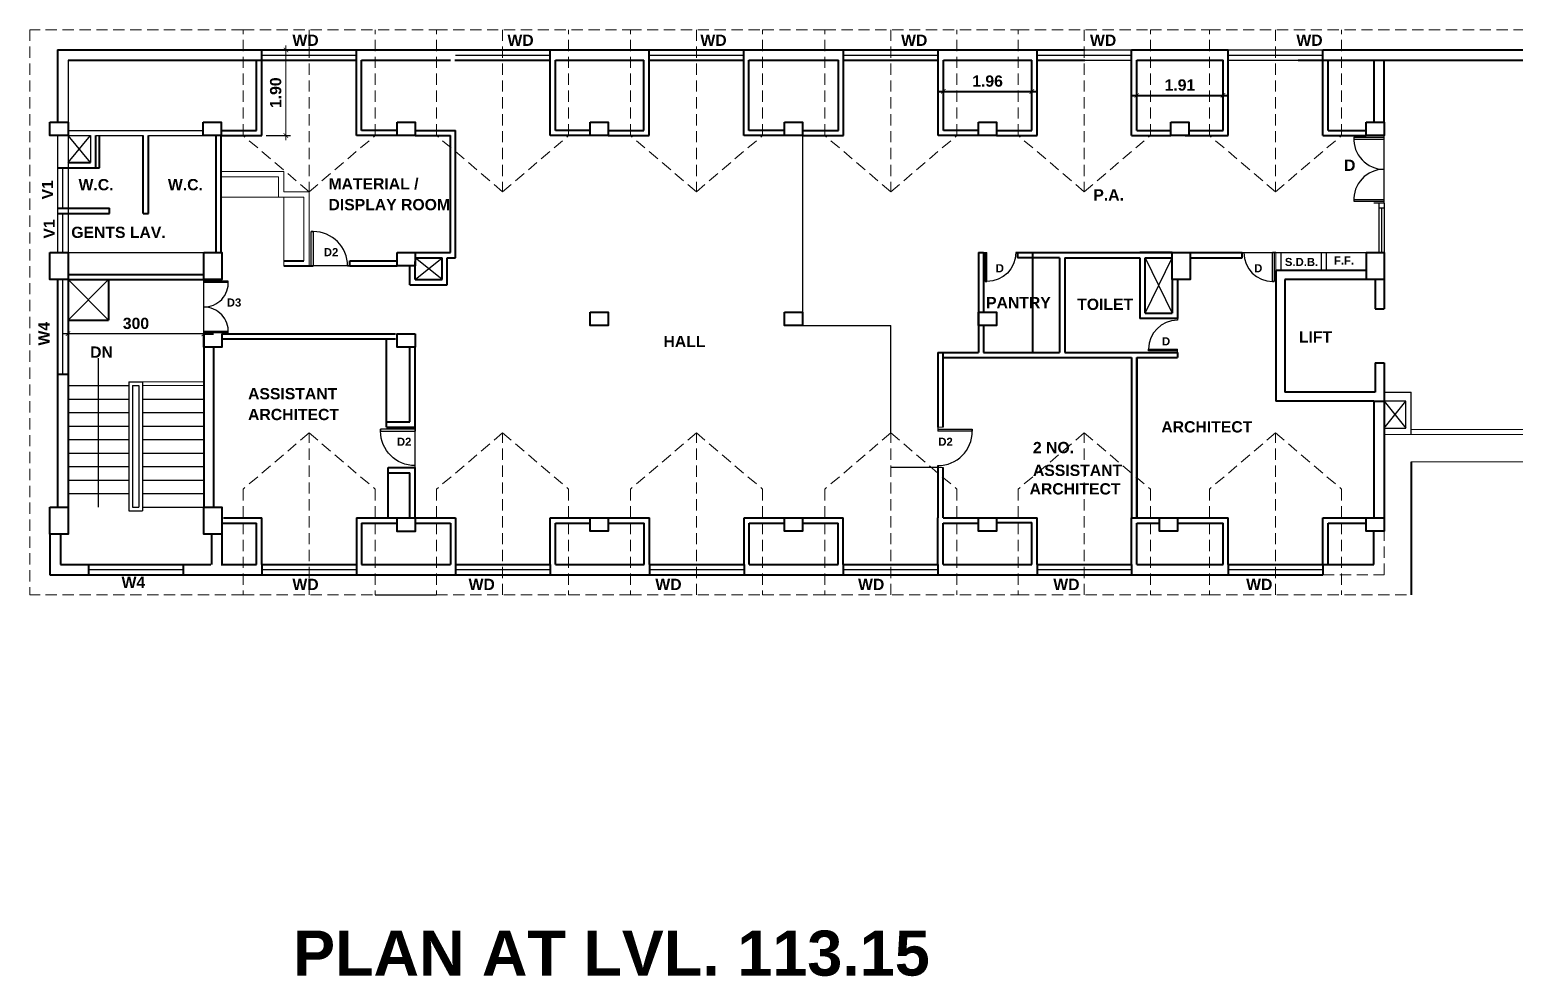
# Model space of a CAD drawing. Header units: inches. Extents: x 1352 to 5457, y 84 to 1168.
# Drawn here: x 2452.11 to 2485.08, y 131.74 to 152.76 of the extents above; entities that cross this region are included whole.
import ezdxf

# ---------------------------------------------------------------- set-up
doc = ezdxf.new("R2010")
doc.units = ezdxf.units.IN
doc.header["$MEASUREMENT"] = 0
doc.header["$PDMODE"] = 35
doc.header["$PDSIZE"] = -0.5
doc.linetypes.add('DASHED2', pattern=[0.375, 0.25, -0.125])
for name, color, linetype, lineweight in [('col', 250, 'Continuous', 40), ('hatch', 250, 'DASHED2', 9), ('roof', 250, 'Continuous', 20), ('text', 250, 'Continuous', 30), ('wall', 7, 'Continuous', 40), ('win', 250, 'Continuous', 30)]:
    doc.layers.add(name, color=color, linetype=linetype, lineweight=lineweight)
doc.styles.get("Standard").update_dxf_attribs({"font": 'arialbd.ttf', "height": 1.5})
doc.dimstyles.get("Standard").update_dxf_attribs({"dimtxt": 0.25, "dimasz": 0.1, "dimexe": 0.1, "dimexo": 0.1, "dimgap": 0.1, "dimtad": 1, "dimzin": 0, "dimdsep": 46, "dimtxsty": 'Standard', "dimblk": 'ARCHTICK', "dimcen": 0.1, "dimdle": 0.1, "dimclrd": 256, "dimadec": 0, "dimazin": 0, "dimtfac": 1, "dimtofl": 0, "dimtmove": 2, "dimatfit": 3, "dimfxl": 1, "dimtolj": 1, "dimtzin": 0, "dimlwd": -1, "dimarcsym": 0})

# ---------------------------------------------------------------- blocks, each defined once
blk = doc.blocks.new('_ArchTick')
at = {"color": 0, "linetype": 'ByBlock', "const_width": 0.15}
blk.add_lwpolyline([(-0.5, -0.5), (0.5, 0.5)], dxfattribs=at)
blk = doc.blocks.new('*D555')
at = {"layer": 'Defpoints', "color": 0, "transparency": 16777216}
for p in [(2452.963, 146.009), (2452.963, 145.596), (2455.977, 145.596)]:
    blk.add_point(p, dxfattribs=at)
at = {"layer": 'win', "color": 0, "lineweight": -2, "transparency": 16777216}
for p, q in [((2452.963, 145.696), (2452.963, 146.109)), ((2455.977, 145.696), (2455.977, 146.109))]:
    blk.add_line(p, q, dxfattribs=at)
at = {"layer": 'win', "transparency": 16777216}
blk.add_line((2456.077, 146.009), (2452.863, 146.009), dxfattribs=at)
at = {"layer": 'win', "transparency": 16777216, "xscale": 0.1, "yscale": 0.1, "zscale": 0.1, "rotation": 180}
blk.add_blockref('_ArchTick', (2452.963, 146.009), dxfattribs=at)
at = {"layer": 'win', "transparency": 16777216, "xscale": 0.1, "yscale": 0.1, "zscale": 0.1}
blk.add_blockref('_ArchTick', (2455.977, 146.009), dxfattribs=at)
at = {"layer": 'win', "color": 0, "transparency": 16777216, "insert": (2454.47, 146.237), "char_height": 0.25, "attachment_point": 5}
blk.add_mtext('\\A1;300', dxfattribs=at)
blk = doc.blocks.new('*D556')
at = {"layer": 'Defpoints', "color": 0, "linetype": 'Continuous', "transparency": 16777216}
for p in [(2476.678, 151.301), (2478.591, 151.301), (2478.591, 151.301)]:
    blk.add_point(p, dxfattribs=at)
at = {"layer": 'wall', "linetype": 'Continuous', "transparency": 16777216}
blk.add_line((2476.578, 151.301), (2478.691, 151.301), dxfattribs=at)
at = {"layer": 'wall', "linetype": 'Continuous', "transparency": 16777216, "xscale": 0.1, "yscale": 0.1, "zscale": 0.1, "rotation": 180}
blk.add_blockref('_ArchTick', (2476.678, 151.301), dxfattribs=at)
at = {"layer": 'wall', "linetype": 'Continuous', "transparency": 16777216, "xscale": 0.1, "yscale": 0.1, "zscale": 0.1}
blk.add_blockref('_ArchTick', (2478.591, 151.301), dxfattribs=at)
at = {"layer": 'wall', "color": 0, "linetype": 'Continuous', "transparency": 16777216, "insert": (2477.634, 151.529), "char_height": 0.25, "attachment_point": 5}
blk.add_mtext('\\A1;1.91', dxfattribs=at)
blk = doc.blocks.new('*D557')
at = {"layer": 'Defpoints', "color": 0, "linetype": 'Continuous', "transparency": 16777216}
for p in [(2472.385, 151.301), (2474.348, 151.388), (2474.348, 151.301)]:
    blk.add_point(p, dxfattribs=at)
at = {"layer": 'wall', "linetype": 'Continuous', "transparency": 16777216}
blk.add_line((2472.285, 151.388), (2474.448, 151.388), dxfattribs=at)
at = {"layer": 'wall', "color": 0, "linetype": 'Continuous', "lineweight": -2, "transparency": 16777216}
for p, q in [((2472.385, 151.401), (2472.385, 151.488)), ((2474.348, 151.401), (2474.348, 151.488))]:
    blk.add_line(p, q, dxfattribs=at)
at = {"layer": 'wall', "linetype": 'Continuous', "transparency": 16777216, "xscale": 0.1, "yscale": 0.1, "zscale": 0.1, "rotation": 180}
blk.add_blockref('_ArchTick', (2472.385, 151.388), dxfattribs=at)
at = {"layer": 'wall', "linetype": 'Continuous', "transparency": 16777216, "xscale": 0.1, "yscale": 0.1, "zscale": 0.1}
blk.add_blockref('_ArchTick', (2474.348, 151.388), dxfattribs=at)
at = {"layer": 'wall', "color": 0, "linetype": 'Continuous', "transparency": 16777216, "insert": (2473.366, 151.616), "char_height": 0.25, "attachment_point": 5}
blk.add_mtext('\\A1;1.96', dxfattribs=at)
blk = doc.blocks.new('*D558')
at = {"layer": 'Defpoints', "color": 0, "linetype": 'Continuous', "transparency": 16777216}
for p in [(2457.263, 152.309), (2457.263, 150.409), (2457.798, 150.409)]:
    blk.add_point(p, dxfattribs=at)
at = {"layer": 'roof', "color": 0, "linetype": 'Continuous', "lineweight": -2, "transparency": 16777216}
for p, q in [((2457.363, 152.309), (2457.898, 152.309)), ((2457.363, 150.409), (2457.898, 150.409))]:
    blk.add_line(p, q, dxfattribs=at)
at = {"layer": 'roof', "linetype": 'Continuous', "transparency": 16777216}
blk.add_line((2457.798, 152.409), (2457.798, 150.309), dxfattribs=at)
at = {"layer": 'roof', "linetype": 'Continuous', "transparency": 16777216, "xscale": 0.1, "yscale": 0.1, "zscale": 0.1}
for p, rotation in [((2457.798, 152.309), 90), ((2457.798, 150.409), 270)]:
    blk.add_blockref('_ArchTick', p, dxfattribs=dict(at, rotation=rotation))
at = {"layer": 'roof', "color": 0, "linetype": 'Continuous', "transparency": 16777216, "insert": (2457.571, 151.359), "char_height": 0.25, "attachment_point": 5, "rotation": 90}
blk.add_mtext('\\A1;1.90', dxfattribs=at)
blk = doc.blocks.new('R')
at = {"layer": 'win'}
for p, q in [((13.196, 5.483), (13.246, 5.483)), ((14.096, 4.633), (14.096, 5.483)), ((14.196, 5.483), (14.096, 5.483)), ((14.146, 5.483), (14.146, 4.633)), ((14.096, 4.633), (14.146, 4.633)), ((14.146, 4.633), (14.096, 4.633))]:
    blk.add_line(p, q, dxfattribs=at)
blk.add_arc((14.096, 5.483), 0.85, 180, 270, dxfattribs=at)

msp = doc.modelspace()

# ---------------------------------------------------------------- linework, layer by layer
at = {"layer": 'col'}
for p, q in [((2481.763, 147.809), (2482.163, 147.809)), ((2481.763, 147.809), (2481.763, 147.209)), ((2482.163, 147.809), (2482.163, 146.559)), ((2481.763, 147.409), (2479.763, 147.409)), ((2479.763, 147.409), (2479.763, 144.509)), ((2482.163, 147.209), (2479.963, 147.209)), ((2479.963, 147.209), (2479.963, 144.709)), ((2481.963, 147.209), (2481.963, 146.559)), ((2481.963, 146.559), (2482.163, 146.559)), ((2460.263, 146.009), (2460.663, 146.009)), ((2481.963, 145.359), (2481.963, 144.709)), ((2481.963, 145.359), (2482.163, 145.359)), ((2482.163, 145.359), (2482.163, 144.509)), ((2481.963, 144.709), (2479.963, 144.709)), ((2481.933, 144.509), (2479.763, 144.509)), ((2481.933, 144.509), (2482.163, 144.509)), ((2460.263, 141.921), (2460.663, 141.921))]:
    msp.add_line(p, q, dxfattribs=at)
for points in [[(2452.563, 150.704), (2452.963, 150.704), (2452.963, 150.409), (2452.563, 150.409)], [(2455.963, 150.704), (2456.363, 150.704), (2456.363, 150.409), (2455.963, 150.409)], [(2460.263, 150.704), (2460.663, 150.704), (2460.663, 150.409), (2460.263, 150.409)], [(2464.549, 150.704), (2464.949, 150.704), (2464.949, 150.409), (2464.549, 150.409)], [(2468.863, 150.704), (2469.263, 150.704), (2469.263, 150.409), (2468.863, 150.409)], [(2473.163, 150.704), (2473.563, 150.704), (2473.563, 150.409), (2473.163, 150.409)], [(2477.435, 150.704), (2477.835, 150.704), (2477.835, 150.409), (2477.435, 150.409)], [(2481.763, 150.704), (2482.163, 150.704), (2482.163, 150.409), (2481.763, 150.409)], [(2452.563, 147.809), (2452.963, 147.809), (2452.963, 147.209), (2452.563, 147.209)], [(2455.977, 147.809), (2456.377, 147.809), (2456.377, 147.209), (2455.977, 147.209)], [(2460.263, 147.809), (2460.663, 147.809), (2460.663, 147.513), (2460.263, 147.513)], [(2477.463, 147.809), (2477.863, 147.809), (2477.863, 147.209), (2477.463, 147.209)], [(2464.549, 146.484), (2464.949, 146.484), (2464.949, 146.188), (2464.549, 146.188)], [(2468.863, 146.484), (2469.263, 146.484), (2469.263, 146.188), (2468.863, 146.188)], [(2473.163, 146.484), (2473.563, 146.484), (2473.563, 146.188), (2473.163, 146.188)], [(2452.563, 142.159), (2452.963, 142.159), (2452.963, 141.559), (2452.563, 141.559)], [(2455.977, 142.159), (2456.377, 142.159), (2456.377, 141.559), (2455.977, 141.559)], [(2464.549, 141.921), (2464.949, 141.921), (2464.949, 141.625), (2464.549, 141.625)], [(2468.863, 141.921), (2469.263, 141.921), (2469.263, 141.625), (2468.863, 141.625)], [(2473.163, 141.921), (2473.563, 141.921), (2473.563, 141.625), (2473.163, 141.625)], [(2477.178, 141.921), (2477.578, 141.921), (2477.578, 141.625), (2477.178, 141.625)], [(2481.763, 141.921), (2482.163, 141.921), (2482.163, 141.625), (2481.763, 141.625)]]:
    msp.add_lwpolyline(points, close=True, dxfattribs=at)
for points in [[(2456.377, 146.009), (2456.377, 145.709), (2455.977, 145.709), (2455.977, 146.009), (2456.193, 146.009)], [(2460.663, 146.009), (2460.663, 145.709), (2460.263, 145.709), (2460.263, 146.009), (2460.479, 146.009)], [(2460.663, 141.921), (2460.663, 141.621), (2460.263, 141.621), (2460.263, 141.921), (2460.479, 141.921)]]:
    msp.add_lwpolyline(points, dxfattribs=at)
at = {"layer": 'hatch', "linetype": 'ByBlock'}
for p, q in [((2486.291, 143.768), (2482.163, 143.768)), ((2486.291, 143.883), (2482.763, 143.883)), ((2485.891, 143.168), (2482.763, 143.168))]:
    msp.add_line(p, q, dxfattribs=at)
at = {"layer": 'roof', "linetype": 'DASHED2'}
for p, q in [((2452.113, 152.759), (2452.113, 140.209)), ((2456.842, 152.759), (2452.113, 152.759)), ((2456.842, 152.759), (2461.141, 152.759)), ((2456.848, 150.409), (2456.848, 152.759)), ((2458.313, 152.759), (2458.313, 149.159)), ((2459.778, 150.409), (2459.778, 152.759)), ((2461.135, 152.759), (2465.435, 152.759)), ((2461.141, 150.409), (2461.141, 152.759)), ((2462.606, 152.759), (2462.606, 149.159)), ((2464.071, 150.409), (2464.071, 152.759)), ((2465.435, 152.759), (2468.371, 152.759)), ((2465.441, 150.409), (2465.441, 152.759)), ((2466.906, 152.759), (2466.906, 149.159)), ((2468.371, 150.409), (2468.371, 152.759)), ((2468.371, 152.759), (2469.749, 152.759)), ((2469.749, 152.759), (2474.042, 152.759)), ((2469.755, 150.409), (2469.755, 152.759)), ((2471.22, 152.759), (2471.22, 149.159)), ((2472.685, 150.409), (2472.685, 152.759)), ((2474.042, 152.759), (2476.978, 152.759)), ((2474.048, 150.409), (2474.048, 152.759)), ((2475.513, 152.759), (2475.513, 149.159)), ((2476.978, 150.409), (2476.978, 152.759)), ((2476.978, 152.759), (2478.285, 152.759)), ((2478.285, 152.759), (2486.761, 152.759)), ((2478.291, 150.409), (2478.291, 152.759)), ((2479.756, 152.759), (2479.756, 149.159)), ((2481.221, 150.409), (2481.221, 152.759)), ((2458.313, 149.159), (2456.848, 150.409)), ((2458.313, 149.159), (2459.778, 150.409)), ((2462.606, 149.159), (2461.141, 150.409)), ((2462.606, 149.159), (2464.071, 150.409)), ((2466.906, 149.159), (2465.441, 150.409)), ((2466.906, 149.159), (2468.371, 150.409)), ((2471.22, 149.159), (2469.755, 150.409)), ((2471.22, 149.159), (2472.685, 150.409)), ((2475.513, 149.159), (2474.048, 150.409)), ((2475.513, 149.159), (2476.978, 150.409)), ((2479.756, 149.159), (2478.291, 150.409)), ((2479.756, 149.159), (2481.221, 150.409)), ((2458.313, 143.809), (2456.848, 142.559)), ((2458.313, 140.209), (2458.313, 143.809)), ((2458.313, 143.809), (2459.778, 142.559)), ((2462.606, 143.809), (2461.141, 142.559)), ((2462.606, 140.209), (2462.606, 143.809)), ((2462.606, 143.809), (2464.071, 142.559)), ((2466.906, 143.809), (2465.441, 142.559)), ((2466.906, 140.209), (2466.906, 143.809)), ((2466.906, 143.809), (2468.371, 142.559)), ((2471.22, 143.809), (2469.755, 142.559)), ((2471.22, 140.209), (2471.22, 143.809)), ((2471.22, 143.809), (2472.685, 142.559)), ((2475.513, 143.809), (2474.048, 142.559)), ((2475.513, 140.209), (2475.513, 143.809)), ((2475.513, 143.809), (2476.978, 142.559)), ((2479.756, 143.809), (2478.291, 142.559)), ((2479.756, 140.209), (2479.756, 143.809)), ((2479.756, 143.809), (2481.221, 142.559)), ((2456.848, 142.559), (2456.848, 140.209)), ((2459.778, 142.559), (2459.778, 140.209)), ((2461.141, 142.559), (2461.141, 140.209)), ((2464.071, 142.559), (2464.071, 140.209)), ((2465.441, 142.559), (2465.441, 140.209)), ((2468.371, 142.559), (2468.371, 140.209)), ((2469.755, 142.559), (2469.755, 140.209)), ((2472.685, 142.559), (2472.685, 140.209)), ((2474.048, 142.559), (2474.048, 140.209)), ((2476.978, 142.559), (2476.978, 140.209)), ((2478.291, 142.559), (2478.291, 140.209)), ((2481.221, 142.559), (2481.221, 140.209)), ((2482.163, 140.659), (2482.163, 141.721)), ((2480.806, 140.659), (2482.163, 140.659)), ((2456.842, 140.209), (2452.113, 140.209)), ((2456.842, 140.209), (2459.778, 140.209)), ((2461.135, 140.209), (2464.071, 140.209)), ((2464.071, 140.209), (2465.435, 140.209)), ((2465.435, 140.209), (2468.371, 140.209)), ((2468.371, 140.209), (2469.755, 140.209)), ((2469.749, 140.209), (2474.048, 140.209)), ((2474.042, 140.209), (2476.978, 140.209)), ((2476.978, 140.209), (2478.285, 140.209)), ((2478.285, 140.209), (2482.763, 140.209))]:
    msp.add_line(p, q, dxfattribs=at)
at = {"layer": 'roof', "linetype": 'Continuous'}
for p, q in [((2457.748, 149.609), (2456.363, 149.609)), ((2457.633, 149.494), (2456.363, 149.494)), ((2457.633, 149.044), (2457.633, 149.494)), ((2457.748, 149.159), (2457.748, 149.609)), ((2458.198, 149.044), (2456.363, 149.044)), ((2458.313, 149.159), (2457.748, 149.159)), ((2457.748, 149.044), (2457.748, 147.513)), ((2458.198, 149.044), (2458.198, 147.628)), ((2458.313, 149.159), (2458.313, 147.513)), ((2479.763, 147.409), (2479.763, 147.809)), ((2458.313, 147.513), (2457.748, 147.513)), ((2457.748, 147.513), (2458.313, 147.513)), ((2453.863, 146.309), (2452.963, 147.209)), ((2452.963, 146.309), (2453.863, 147.209)), ((2454.613, 144.939), (2455.977, 144.939)), ((2454.613, 144.859), (2455.977, 144.859)), ((2472.263, 143.936), (2472.378, 143.936)), ((2472.263, 143.036), (2472.378, 143.036))]:
    msp.add_line(p, q, dxfattribs=at)
at = {"layer": 'text', "linetype": 'Continuous'}
for p, q in [((2470.17, 152.309), (2472.27, 152.309)), ((2474.463, 152.309), (2476.563, 152.309)), ((2478.706, 152.309), (2480.806, 152.309)), ((2470.17, 152.079), (2472.27, 152.079)), ((2474.463, 152.079), (2476.563, 152.079)), ((2478.706, 152.079), (2480.806, 152.079)), ((2469.263, 150.409), (2469.263, 146.484)), ((2482.163, 148.909), (2481.933, 148.909)), ((2482.048, 148.909), (2482.048, 147.809)), ((2482.163, 148.794), (2482.048, 148.794)), ((2482.106, 148.794), (2482.106, 147.809)), ((2482.163, 148.909), (2482.163, 147.809)), ((2452.963, 147.809), (2455.977, 147.809)), ((2476.863, 147.694), (2477.463, 146.462)), ((2476.863, 146.462), (2477.463, 147.694)), ((2479.878, 147.409), (2479.878, 147.809)), ((2480.766, 147.809), (2480.766, 147.409)), ((2480.876, 147.809), (2480.876, 147.409)), ((2469.263, 146.188), (2471.22, 146.188)), ((2471.22, 143.809), (2471.22, 146.188)), ((2454.418, 144.859), (2454.533, 144.859)), ((2482.163, 144.709), (2482.763, 144.709)), ((2482.763, 143.768), (2482.763, 144.709)), ((2482.163, 143.909), (2482.648, 144.509)), ((2482.163, 144.509), (2482.648, 143.909)), ((2482.648, 144.509), (2482.163, 144.509)), ((2482.648, 143.909), (2482.648, 144.509)), ((2482.163, 143.909), (2482.648, 143.909)), ((2472.263, 143.036), (2471.22, 143.036))]:
    msp.add_line(p, q, dxfattribs=at)
at = {"layer": 'text'}
for p, q in [((2452.963, 150.524), (2453.578, 150.524)), ((2452.963, 150.409), (2453.463, 150.409)), ((2453.463, 149.809), (2452.963, 150.409)), ((2452.963, 149.809), (2453.463, 150.409)), ((2453.463, 150.524), (2455.963, 150.524)), ((2453.578, 150.409), (2454.633, 150.409)), ((2454.748, 150.409), (2455.963, 150.409)), ((2452.849, 148.794), (2452.849, 149.694)), ((2452.849, 147.809), (2452.849, 148.679)), ((2460.663, 147.209), (2461.263, 147.694)), ((2461.263, 147.209), (2460.663, 147.694))]:
    msp.add_line(p, q, dxfattribs=at)
at = {"layer": 'wall', "linetype": 'Continuous'}
for p, q in [((2452.733, 152.309), (2452.733, 150.704)), ((2452.733, 152.309), (2459.363, 152.309)), ((2457.263, 150.409), (2457.263, 152.309)), ((2459.363, 152.079), (2459.363, 152.309)), ((2459.363, 150.409), (2459.363, 152.309)), ((2463.663, 150.409), (2463.663, 152.309)), ((2465.856, 150.409), (2465.856, 152.309)), ((2467.956, 150.409), (2467.956, 152.309)), ((2470.17, 150.409), (2470.17, 152.309)), ((2472.27, 150.409), (2472.27, 152.309)), ((2474.463, 150.409), (2474.463, 152.309)), ((2476.563, 150.409), (2476.563, 152.309)), ((2476.563, 150.409), (2476.563, 152.309)), ((2478.706, 150.409), (2478.706, 152.309)), ((2480.806, 152.309), (2485.954, 152.309)), ((2452.963, 152.079), (2457.148, 152.079)), ((2457.148, 150.524), (2457.148, 152.079)), ((2457.148, 152.079), (2459.363, 152.079)), ((2457.309, 152.079), (2459.363, 152.079)), ((2459.478, 150.524), (2459.478, 152.079)), ((2463.778, 150.524), (2463.778, 152.079)), ((2465.741, 150.524), (2465.741, 152.079)), ((2468.071, 150.524), (2468.071, 152.079)), ((2470.055, 150.524), (2470.055, 152.079)), ((2472.385, 150.524), (2472.385, 152.079)), ((2472.385, 150.524), (2472.385, 152.079)), ((2474.348, 150.524), (2474.348, 152.079)), ((2474.463, 150.6), (2474.463, 152.155)), ((2476.678, 150.524), (2476.678, 152.079)), ((2478.591, 150.524), (2478.591, 152.079)), ((2480.256, 152.079), (2481.047, 152.079)), ((2480.806, 150.409), (2480.806, 152.079)), ((2480.921, 150.524), (2480.921, 152.079)), ((2480.921, 152.079), (2485.048, 152.079)), ((2453.578, 149.694), (2453.578, 150.409)), ((2456.363, 150.524), (2457.148, 150.524)), ((2456.363, 150.409), (2457.263, 150.409)), ((2460.263, 150.409), (2459.363, 150.409)), ((2460.263, 150.524), (2459.478, 150.524)), ((2460.663, 150.524), (2461.563, 150.524)), ((2460.663, 150.409), (2461.448, 150.409)), ((2461.448, 147.809), (2461.448, 150.409)), ((2461.563, 147.694), (2461.563, 150.524)), ((2464.549, 150.409), (2463.663, 150.409)), ((2464.549, 150.524), (2463.778, 150.524)), ((2464.949, 150.524), (2465.741, 150.524)), ((2464.949, 150.409), (2465.856, 150.409)), ((2468.863, 150.409), (2467.956, 150.409)), ((2468.863, 150.524), (2468.071, 150.524)), ((2469.263, 150.524), (2470.055, 150.524)), ((2469.263, 150.409), (2470.17, 150.409)), ((2473.163, 150.409), (2472.27, 150.409)), ((2473.163, 150.524), (2472.385, 150.524)), ((2473.163, 150.524), (2472.385, 150.524)), ((2473.563, 150.524), (2474.348, 150.524)), ((2473.563, 150.409), (2474.463, 150.409)), ((2476.563, 150.409), (2477.435, 150.409)), ((2476.678, 150.524), (2477.435, 150.524)), ((2477.748, 150.409), (2478.706, 150.409)), ((2477.835, 150.524), (2478.591, 150.524)), ((2480.806, 150.409), (2481.763, 150.409)), ((2480.921, 150.524), (2481.763, 150.524)), ((2459.363, 141.921), (2459.363, 140.659)), ((2459.478, 141.806), (2459.478, 140.889)), ((2473.563, 141.921), (2474.463, 141.921)), ((2473.563, 141.821), (2474.348, 141.821)), ((2474.348, 140.889), (2474.348, 141.821)), ((2474.463, 140.889), (2474.463, 141.921)), ((2476.563, 140.889), (2476.563, 141.921)), ((2476.563, 141.921), (2477.178, 141.921)), ((2476.678, 140.889), (2476.678, 141.806)), ((2476.678, 141.806), (2477.178, 141.806)), ((2477.578, 141.921), (2478.706, 141.921)), ((2477.578, 141.806), (2478.591, 141.806)), ((2478.591, 140.889), (2478.591, 141.806)), ((2478.706, 140.889), (2478.706, 141.921)), ((2457.263, 140.889), (2459.363, 140.889)), ((2461.563, 140.889), (2463.663, 140.889)), ((2465.863, 140.889), (2467.963, 140.889)), ((2470.163, 140.889), (2472.263, 140.889)), ((2474.463, 140.889), (2476.563, 140.889)), ((2478.706, 140.889), (2480.806, 140.889)), ((2457.263, 140.659), (2459.363, 140.659)), ((2461.563, 140.659), (2463.663, 140.659)), ((2465.863, 140.659), (2467.963, 140.659)), ((2470.163, 140.659), (2472.263, 140.659)), ((2474.463, 140.659), (2476.563, 140.659)), ((2478.706, 140.659), (2480.806, 140.659))]:
    msp.add_line(p, q, dxfattribs=at)
at = {"layer": 'wall'}
for p, q in [((2459.363, 152.309), (2461.549, 152.309)), ((2461.549, 152.309), (2463.649, 152.309)), ((2463.649, 152.309), (2465.856, 152.309)), ((2465.856, 152.079), (2465.856, 152.309)), ((2465.856, 152.309), (2467.956, 152.309)), ((2467.956, 152.309), (2475.526, 152.309)), ((2467.956, 152.079), (2467.956, 152.309)), ((2470.17, 152.079), (2470.17, 152.309)), ((2472.27, 152.079), (2472.27, 152.309)), ((2476.563, 152.309), (2478.706, 152.309)), ((2480.806, 152.079), (2480.806, 152.309)), ((2481.933, 152.309), (2486.761, 152.309)), ((2459.478, 152.079), (2461.448, 152.079)), ((2461.549, 152.079), (2463.649, 152.079)), ((2463.649, 152.079), (2463.663, 152.079)), ((2463.778, 152.079), (2465.741, 152.079)), ((2465.856, 152.079), (2467.956, 152.079)), ((2468.071, 152.079), (2470.055, 152.079)), ((2470.17, 152.079), (2472.27, 152.079)), ((2472.385, 152.079), (2474.348, 152.079)), ((2474.463, 152.079), (2475.526, 152.079)), ((2476.678, 152.079), (2478.591, 152.079)), ((2481.933, 152.079), (2481.933, 150.704)), ((2481.933, 152.079), (2481.933, 150.704)), ((2482.163, 150.704), (2482.163, 152.079)), ((2482.163, 152.079), (2486.761, 152.079)), ((2453.658, 149.694), (2453.658, 150.409)), ((2454.633, 148.679), (2454.633, 150.409)), ((2454.748, 148.679), (2454.748, 150.409)), ((2456.248, 147.809), (2456.248, 150.409)), ((2456.363, 147.809), (2456.363, 150.409)), ((2452.733, 149.694), (2453.658, 149.694)), ((2452.963, 149.809), (2453.463, 149.809)), ((2452.733, 148.794), (2453.883, 148.794)), ((2452.733, 148.679), (2453.883, 148.679)), ((2453.883, 148.679), (2453.883, 148.794)), ((2454.633, 148.679), (2454.748, 148.679)), ((2460.663, 147.809), (2461.378, 147.809)), ((2460.663, 147.694), (2461.263, 147.694)), ((2461.263, 147.209), (2461.263, 147.694)), ((2461.378, 147.809), (2461.448, 147.809)), ((2461.378, 147.094), (2461.378, 147.694)), ((2461.378, 147.694), (2461.563, 147.694)), ((2473.163, 147.809), (2473.163, 145.594)), ((2473.163, 147.809), (2473.278, 147.809)), ((2473.278, 147.809), (2473.278, 146.484)), ((2474.03, 147.809), (2474.963, 147.809)), ((2474.03, 147.809), (2474.03, 147.694)), ((2474.963, 147.694), (2474.03, 147.694)), ((2474.363, 147.809), (2474.363, 145.594)), ((2474.963, 147.809), (2475.078, 147.809)), ((2474.963, 147.694), (2474.963, 145.594)), ((2475.078, 147.809), (2475.978, 147.809)), ((2475.078, 147.694), (2475.078, 145.594)), ((2475.078, 147.694), (2476.748, 147.694)), ((2475.978, 147.809), (2477.463, 147.809)), ((2477.463, 147.809), (2476.748, 147.809)), ((2476.748, 147.694), (2476.748, 146.347)), ((2476.863, 147.694), (2477.463, 147.694)), ((2476.863, 146.462), (2476.863, 147.694)), ((2477.863, 147.809), (2479.013, 147.809)), ((2477.863, 147.694), (2479.013, 147.694)), ((2479.013, 147.694), (2479.013, 147.809)), ((2457.748, 147.628), (2458.198, 147.628)), ((2457.748, 147.513), (2458.313, 147.513)), ((2459.213, 147.628), (2460.263, 147.628)), ((2459.213, 147.513), (2459.213, 147.628)), ((2459.213, 147.513), (2460.263, 147.513)), ((2459.213, 147.513), (2460.263, 147.513)), ((2460.548, 147.094), (2460.548, 147.513)), ((2460.663, 147.209), (2460.663, 147.609)), ((2452.733, 147.209), (2452.733, 145.109)), ((2452.963, 147.324), (2455.963, 147.324)), ((2452.963, 147.209), (2455.963, 147.209)), ((2452.963, 147.209), (2452.963, 145.109)), ((2453.863, 147.209), (2453.863, 146.309)), ((2460.548, 147.094), (2461.378, 147.094)), ((2460.663, 147.209), (2461.263, 147.209)), ((2460.663, 147.209), (2461.263, 147.209)), ((2477.463, 147.209), (2477.463, 146.462)), ((2477.578, 147.209), (2477.578, 146.344)), ((2476.863, 146.462), (2477.463, 146.462)), ((2452.963, 146.309), (2453.863, 146.309)), ((2473.278, 146.188), (2473.278, 145.594)), ((2477.578, 146.347), (2476.748, 146.347)), ((2455.977, 146.009), (2456.193, 146.009)), ((2455.977, 146.009), (2455.977, 142.159)), ((2456.193, 145.709), (2456.193, 142.159)), ((2456.377, 146.009), (2460.23, 146.009)), ((2456.377, 145.894), (2460.23, 145.894)), ((2460.03, 143.936), (2460.03, 145.894)), ((2460.548, 144.051), (2460.548, 145.709)), ((2460.663, 143.891), (2460.663, 145.709)), ((2472.263, 145.594), (2473.163, 145.594)), ((2472.263, 145.594), (2472.263, 143.936)), ((2472.378, 143.936), (2472.378, 145.594)), ((2472.378, 145.479), (2476.563, 145.479)), ((2473.278, 145.594), (2474.963, 145.594)), ((2475.078, 145.594), (2477.578, 145.594)), ((2476.563, 145.479), (2476.563, 141.921)), ((2476.678, 145.479), (2477.578, 145.479)), ((2476.678, 141.921), (2476.678, 145.479)), ((2476.678, 145.479), (2476.678, 141.921)), ((2477.578, 145.594), (2477.578, 145.479)), ((2452.733, 145.109), (2452.733, 142.159)), ((2452.733, 145.109), (2452.963, 145.109)), ((2452.963, 145.109), (2452.963, 141.559)), ((2481.933, 144.509), (2481.933, 141.921)), ((2482.163, 144.509), (2482.163, 141.921)), ((2460.03, 144.051), (2460.548, 144.051)), ((2460.03, 143.936), (2460.663, 143.936)), ((2472.263, 143.081), (2472.263, 141.921)), ((2482.763, 143.168), (2482.763, 140.209)), ((2460.063, 141.921), (2460.063, 143.036)), ((2460.063, 143.036), (2460.663, 143.036)), ((2460.063, 142.921), (2460.548, 142.921)), ((2460.548, 141.921), (2460.548, 142.921)), ((2460.663, 141.921), (2460.663, 143.036)), ((2472.378, 141.921), (2472.378, 143.036)), ((2456.377, 141.806), (2457.148, 141.806)), ((2456.414, 141.921), (2457.263, 141.921)), ((2457.148, 140.889), (2457.148, 141.806)), ((2457.263, 140.889), (2457.263, 141.921)), ((2459.363, 141.921), (2460.263, 141.921)), ((2459.478, 141.806), (2460.263, 141.806)), ((2460.663, 141.921), (2461.563, 141.921)), ((2460.663, 141.806), (2461.448, 141.806)), ((2461.448, 141.806), (2461.448, 140.889)), ((2461.563, 141.921), (2461.563, 140.659)), ((2463.663, 140.889), (2463.663, 141.921)), ((2463.663, 141.921), (2464.563, 141.921)), ((2463.778, 140.889), (2463.778, 141.806)), ((2463.778, 141.806), (2464.549, 141.806)), ((2464.949, 141.921), (2465.863, 141.921)), ((2464.949, 141.806), (2465.748, 141.806)), ((2465.748, 140.889), (2465.748, 141.806)), ((2465.863, 140.889), (2465.863, 141.921)), ((2467.963, 140.889), (2467.963, 141.921)), ((2467.963, 141.921), (2468.863, 141.921)), ((2468.078, 140.889), (2468.078, 141.806)), ((2468.078, 141.806), (2468.863, 141.806)), ((2469.263, 141.921), (2470.163, 141.921)), ((2469.263, 141.806), (2470.048, 141.806)), ((2470.048, 140.889), (2470.048, 141.806)), ((2470.163, 140.889), (2470.163, 141.921)), ((2472.263, 140.889), (2472.263, 141.921)), ((2472.378, 141.921), (2473.163, 141.921)), ((2472.378, 141.721), (2472.378, 141.806)), ((2472.378, 140.889), (2472.378, 141.806)), ((2472.378, 141.806), (2473.163, 141.806)), ((2480.806, 140.889), (2480.806, 141.921)), ((2480.806, 141.921), (2481.763, 141.921)), ((2480.921, 140.889), (2480.921, 141.806)), ((2480.921, 141.806), (2481.763, 141.806)), ((2452.563, 141.559), (2452.563, 140.659)), ((2452.793, 141.559), (2452.793, 140.889)), ((2456.147, 141.559), (2456.147, 140.889)), ((2456.377, 141.559), (2456.377, 140.889)), ((2481.933, 140.889), (2481.933, 141.625)), ((2452.793, 140.889), (2453.418, 140.889)), ((2453.418, 140.889), (2453.418, 140.659)), ((2453.418, 140.889), (2455.518, 140.889)), ((2455.518, 140.889), (2455.518, 140.659)), ((2455.518, 140.889), (2456.133, 140.889)), ((2456.363, 140.889), (2457.148, 140.889)), ((2457.263, 140.889), (2457.263, 140.659)), ((2459.363, 140.889), (2459.363, 140.659)), ((2459.478, 140.889), (2461.448, 140.889)), ((2461.563, 140.889), (2461.563, 140.659)), ((2463.663, 140.889), (2463.663, 140.659)), ((2463.778, 140.889), (2465.748, 140.889)), ((2465.863, 140.889), (2465.863, 140.659)), ((2467.963, 140.889), (2467.963, 140.659)), ((2468.078, 140.889), (2470.048, 140.889)), ((2470.163, 140.889), (2470.163, 140.659)), ((2472.263, 140.889), (2472.263, 140.659)), ((2472.378, 140.889), (2474.348, 140.889)), ((2474.463, 140.889), (2474.463, 140.659)), ((2476.563, 140.889), (2476.563, 140.659)), ((2476.678, 140.889), (2478.591, 140.889)), ((2478.706, 140.889), (2478.706, 140.659)), ((2480.806, 140.889), (2481.933, 140.889)), ((2480.806, 140.889), (2480.806, 140.659)), ((2452.563, 140.659), (2453.418, 140.659)), ((2453.418, 140.659), (2455.518, 140.659)), ((2455.518, 140.659), (2457.263, 140.659)), ((2459.363, 140.659), (2461.563, 140.659)), ((2463.663, 140.659), (2465.863, 140.659)), ((2467.963, 140.659), (2470.163, 140.659)), ((2472.263, 140.659), (2474.463, 140.659)), ((2476.563, 140.659), (2478.706, 140.659))]:
    msp.add_line(p, q, dxfattribs=at)
at = {"layer": 'win'}
for p, q in [((2452.963, 152.079), (2452.963, 147.209)), ((2457.263, 152.194), (2459.363, 152.194)), ((2461.563, 152.194), (2463.649, 152.194)), ((2465.856, 152.194), (2467.956, 152.194)), ((2470.17, 152.194), (2472.27, 152.194)), ((2474.463, 152.194), (2476.563, 152.194)), ((2478.706, 152.194), (2480.806, 152.194)), ((2452.733, 150.409), (2452.733, 147.809)), ((2453.463, 150.409), (2453.463, 149.809)), ((2481.493, 150.329), (2482.163, 150.329)), ((2481.494, 150.369), (2482.163, 150.369)), ((2482.163, 148.909), (2482.163, 150.409)), ((2481.493, 148.989), (2482.163, 148.989)), ((2481.494, 148.949), (2482.163, 148.949)), ((2452.563, 147.809), (2452.963, 147.809)), ((2452.563, 147.809), (2452.563, 147.209)), ((2479.013, 147.809), (2479.765, 147.809)), ((2479.763, 147.809), (2481.763, 147.809)), ((2459.213, 147.513), (2458.313, 147.513)), ((2452.563, 147.209), (2452.963, 147.209)), ((2452.848, 145.109), (2452.848, 147.209)), ((2455.977, 145.994), (2455.977, 147.209)), ((2456.518, 147.176), (2455.977, 147.176)), ((2456.519, 147.144), (2455.977, 147.144)), ((2481.763, 147.209), (2482.163, 147.209)), ((2456.519, 146.058), (2455.977, 146.058)), ((2456.518, 146.026), (2455.977, 146.026)), ((2452.963, 144.859), (2454.313, 144.859)), ((2454.313, 144.939), (2454.313, 142.079)), ((2454.313, 144.939), (2454.613, 144.939)), ((2454.393, 144.859), (2454.393, 142.159)), ((2454.393, 144.859), (2454.533, 144.859)), ((2454.533, 144.859), (2454.533, 142.159)), ((2454.613, 144.939), (2454.613, 142.079)), ((2452.963, 144.559), (2454.313, 144.559)), ((2454.613, 144.559), (2455.977, 144.559)), ((2452.963, 144.259), (2454.313, 144.259)), ((2454.613, 144.259), (2455.977, 144.259)), ((2452.963, 143.959), (2454.313, 143.959)), ((2454.613, 143.959), (2455.977, 143.959)), ((2460.663, 143.036), (2460.663, 143.936)), ((2452.963, 143.659), (2454.313, 143.659)), ((2454.613, 143.659), (2455.977, 143.659)), ((2452.963, 143.359), (2454.313, 143.359)), ((2452.963, 143.059), (2454.313, 143.059)), ((2454.613, 143.359), (2455.977, 143.359)), ((2454.613, 143.059), (2455.977, 143.059)), ((2452.963, 142.759), (2454.313, 142.759)), ((2454.613, 142.759), (2455.977, 142.759)), ((2452.963, 142.459), (2454.313, 142.459)), ((2454.613, 142.459), (2455.977, 142.459)), ((2452.563, 142.159), (2452.963, 142.159)), ((2452.563, 142.159), (2452.563, 141.559)), ((2454.313, 142.079), (2454.613, 142.079)), ((2454.393, 142.159), (2454.533, 142.159)), ((2454.613, 142.159), (2455.977, 142.159)), ((2452.563, 141.559), (2452.963, 141.559)), ((2453.418, 140.774), (2455.518, 140.774)), ((2457.263, 140.774), (2459.363, 140.774)), ((2461.563, 140.774), (2463.663, 140.774)), ((2465.863, 140.774), (2467.963, 140.774)), ((2470.163, 140.774), (2472.263, 140.774)), ((2474.463, 140.774), (2476.563, 140.774)), ((2478.706, 140.774), (2480.806, 140.774))]:
    msp.add_line(p, q, dxfattribs=at)
at = {"layer": 'win', "linetype": 'Continuous'}
msp.add_line((2459.778, 140.209), (2461.135, 140.209), dxfattribs=at)
at = {"layer": 'win'}
for centre, radius, start, end in [((2482.163, 150.329), 0.67, 176.5773, 270), ((2482.163, 148.989), 0.67, 90, 183.4227), ((2455.977, 147.144), 0.543, 270, 3.4227), ((2455.977, 146.058), 0.543, 356.5773, 90)]:
    msp.add_arc(centre, radius, start, end, dxfattribs=at)

# ---------------------------------------------------------------- block references
for p, xscale, yscale, zscale, rotation in [((2471.089, 152.447), 0.900000000000091, 0.900000000000091, 0.900000000000091, 180), ((2473.454, 156.272), 0.7522199999999657, 0.7522199999999657, 0.7522199999999657, 270), ((2455.729, 131.16), -0.900000000000091, 0.8999999999999773, 0.9, 270), ((2477.197, 131.16), 0.900000000000091, 0.900000000000091, 0.900000000000091, 90)]:
    msp.add_blockref('R', p, dxfattribs=dict(at, xscale=xscale, yscale=yscale, zscale=zscale, rotation=rotation))
at = {"layer": 'win', "yscale": 0.7522199999999657}
for p, xscale, zscale in [((2483.956, 143.684), -0.7522199999999657, 0.75222), ((2469.087, 143.684), 0.7522199999999657, 0.7522199999999657)]:
    msp.add_blockref('R', p, dxfattribs=dict(at, xscale=xscale, zscale=zscale))

# ---------------------------------------------------------------- texts
at = {"layer": 'text'}
for s, height, p in [('WD  ', 0.25, (2457.942, 152.399)), ('WD  ', 0.25, (2462.713, 152.399)), ('WD  ', 0.25, (2466.995, 152.399)), ('WD  ', 0.25, (2471.448, 152.399)), ('WD  ', 0.25, (2475.639, 152.399)), ('WD  ', 0.25, (2480.218, 152.399)), ('D', 0.25, (2481.277, 149.624)), ('W.C. ', 0.25, (2453.197, 149.193)), ('W.C. ', 0.25, (2455.18, 149.193)), ('MATERIAL /', 0.25, (2458.742, 149.212)), ('DISPLAY ROOM   ', 0.25, (2458.742, 148.75)), ('P.A. ', 0.25, (2475.713, 148.966)), ('GENTS LAV. ', 0.25, (2453.035, 148.135)), ('PANTRY ', 0.25, (2473.333, 146.575)), ('TOILET ', 0.25, (2475.355, 146.537)), ('LIFT ', 0.25, (2480.273, 145.813)), ('DN', 0.25, (2453.454, 145.476)), ('HALL ', 0.25, (2466.175, 145.711)), ('ASSISTANT ', 0.25, (2456.958, 144.553)), ('ARCHITECT', 0.25, (2456.958, 144.091)), (' ARCHITECT', 0.25, (2477.125, 143.816)), ('2 NO.', 0.25, (2474.373, 143.357)), ('ASSISTANT ', 0.25, (2474.373, 142.852)), (' ARCHITECT', 0.25, (2474.201, 142.44)), ('W4 ', 0.25, (2454.151, 140.365)), ('WD  ', 0.25, (2457.942, 140.319)), ('WD  ', 0.25, (2461.851, 140.319)), ('WD  ', 0.25, (2465.995, 140.319)), ('WD  ', 0.25, (2470.493, 140.319)), ('WD  ', 0.25, (2474.825, 140.319)), ('WD  ', 0.25, (2479.104, 140.319)), ('PLAN AT LVL. 113.15 ', 1, (2457.957, 131.759))]:
    msp.add_text(s, height=height, dxfattribs=at).set_placement(p)
for s, rotation, p in [('V1 ', 90, (2452.633, 148.991)), ('V1 ', 90, (2452.67, 148.121)), ('W4 ', 90.0032, (2452.554, 145.747))]:
    msp.add_text(s, height=0.25, rotation=rotation, dxfattribs=at).set_placement(p)
at = {"layer": 'win'}
for s, p in [('D2 ', (2458.639, 147.73)), ('S.D.B.   ', (2479.962, 147.512)), ('F.F. ', (2481.051, 147.545)), ('D', (2473.547, 147.373)), ('D', (2479.281, 147.373)), ('D3', (2456.486, 146.612)), ('D', (2477.235, 145.75)), ('D2 ', (2460.26, 143.521)), ('D2 ', (2472.272, 143.521))]:
    msp.add_text(s, height=0.18, dxfattribs=at).set_placement(p)

# ---------------------------------------------------------------- dimensions: what is measured, and where the dimension line sits
at = {"layer": 'roof', "linetype": 'Continuous'}
dim = msp.add_linear_dim(base=(2457.798, 150.409), p1=(2457.263, 152.309), p2=(2457.263, 150.409), angle=90, dimstyle='Standard', dxfattribs=at)
dim.commit()
dim.dimension.update_dxf_attribs({"geometry": '*D558', "text_midpoint": (2457.571, 151.359)})
at = {"layer": 'wall', "linetype": 'Continuous'}
dim = msp.add_linear_dim(base=(2474.348, 151.388), p1=(2472.385, 151.301), p2=(2474.348, 151.301), dimstyle='Standard', dxfattribs=at)
dim.commit()
dim.dimension.update_dxf_attribs({"geometry": '*D557', "text_midpoint": (2473.366, 151.616)})
dim = msp.add_aligned_dim(p1=(2476.678, 151.301), p2=(2478.591, 151.301), distance=0, dimstyle='Standard', dxfattribs=at)
dim.commit()
dim.dimension.update_dxf_attribs({"geometry": '*D556', "text_midpoint": (2477.634, 151.529)})
at = {"layer": 'win'}
dim = msp.add_linear_dim(base=(2452.963, 146.009), p1=(2455.977, 145.596), p2=(2452.963, 145.596), text='300', dimstyle='Standard', dxfattribs=at)
dim.commit()
dim.dimension.update_dxf_attribs({"geometry": '*D555', "text_midpoint": (2454.47, 146.237)})

# ---------------------------------------------------------------- leaders
at = {"layer": 'text', "linetype": 'Continuous'}
msp.add_leader([(2453.638, 142.159), (2453.638, 145.463)], dimstyle='Standard', override={"dimgap": 0.1, "dimtad": 0}, dxfattribs=at)

doc.saveas('drawing.dxf')
